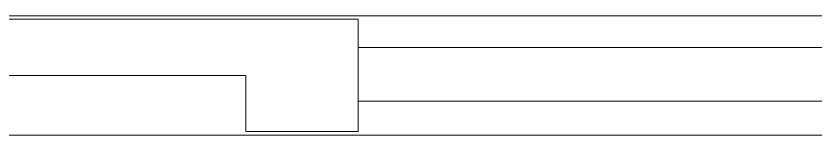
# Model space of a CAD drawing. Header units: millimetres. Extents: x 8265 to 78888, y 1905 to 34251.
# Drawn here: x 37162.4 to 37517.9, y 20084.4 to 20137.5 of the extents above; entities that cross this region are included whole.
import ezdxf

# ---------------------------------------------------------------- set-up
doc = ezdxf.new("R2010")
doc.units = ezdxf.units.MM
for name, color, linetype, lineweight in [('420_MURATURE_001-AM_0', 4, 'Continuous', 0), ('430_TAVOLATI_001-AM_0', 3, 'Continuous', 0), ('437_RIVESTIMENTI_001-AM_0', 13, 'Continuous', 0)]:
    doc.layers.add(name, color=color, linetype=linetype, lineweight=lineweight)

msp = doc.modelspace()

# ---------------------------------------------------------------- linework, layer by layer
at = {"layer": '420_MURATURE_001-AM_0'}
for p, q in [((37314.66, 20136.03), (36741.66, 20136.03)), ((37314.66, 20136.03), (37314.66, 20086.03)), ((37264.66, 20111.03), (36691.66, 20111.03))]:
    msp.add_line(p, q, dxfattribs=at)
msp.add_lwpolyline([(37314.66, 20086.03), (37264.66, 20086.03), (37264.66, 20111.03)], dxfattribs=at)
at = {"layer": '430_TAVOLATI_001-AM_0'}
for p, q in [((37589.66, 20123.53), (37314.66, 20123.53)), ((37589.66, 20099.53), (37314.66, 20099.53))]:
    msp.add_line(p, q, dxfattribs=at)
at = {"layer": '437_RIVESTIMENTI_001-AM_0'}
for p, q in [((36743.16, 20137.53), (38814.16, 20137.53)), ((36683.66, 20084.41), (38938.38, 20084.41))]:
    msp.add_line(p, q, dxfattribs=at)

doc.saveas('drawing.dxf')
